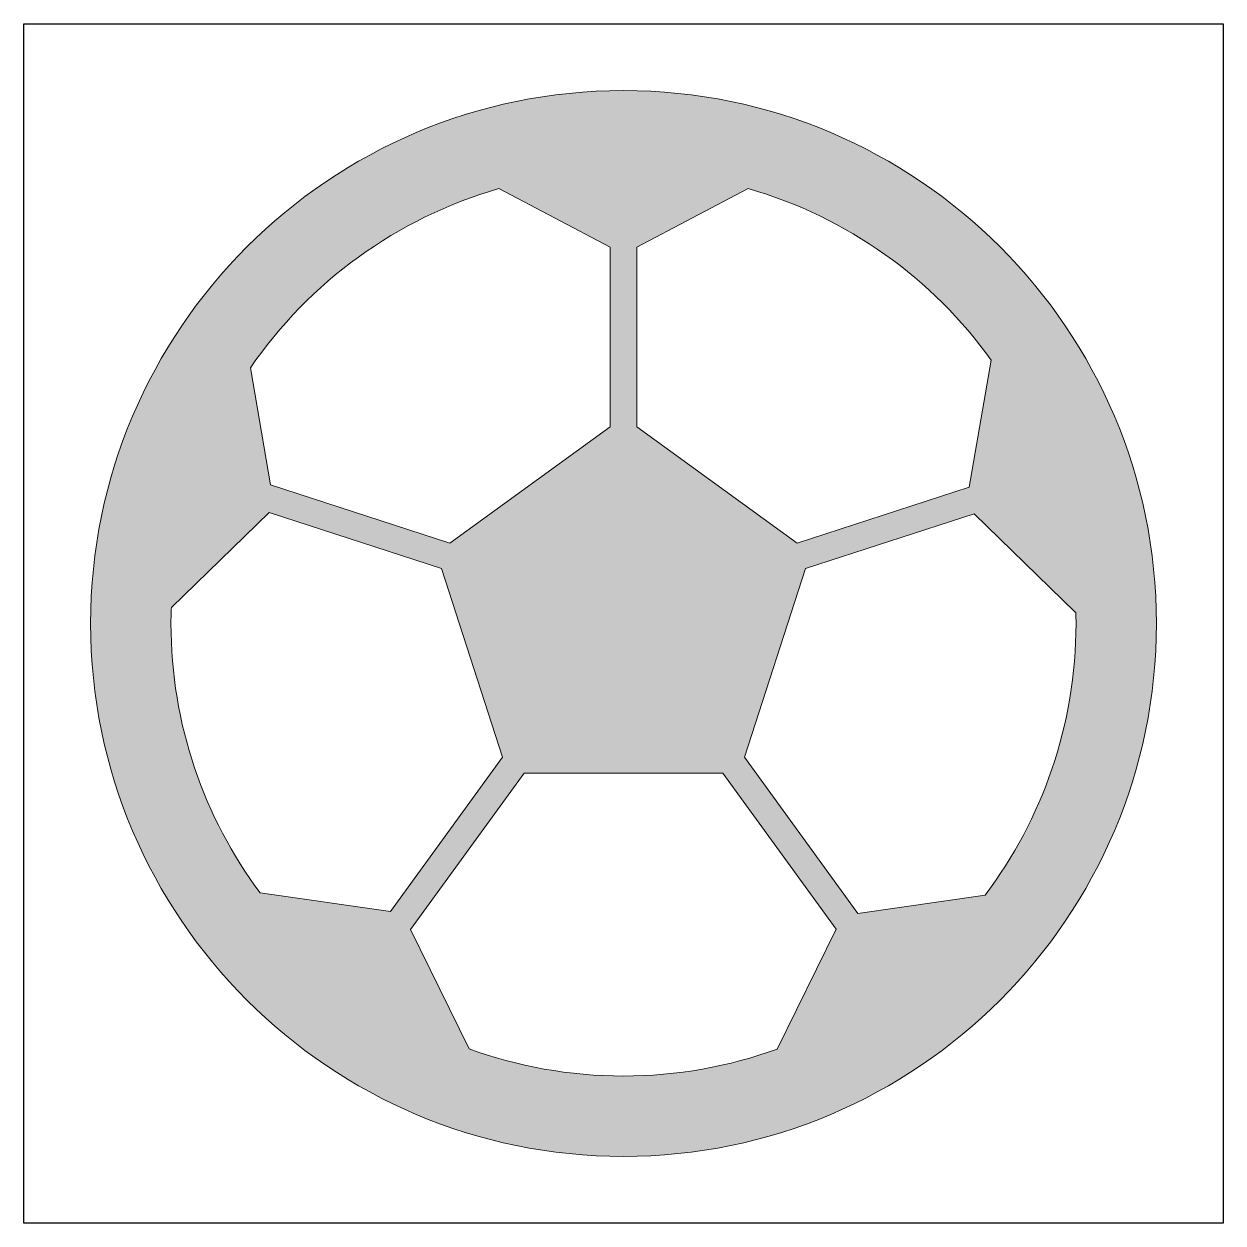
# Model space of a CAD drawing. Header units: inches. Extents: x 0 to 114, y 0 to 114.
import ezdxf

# ---------------------------------------------------------------- set-up
doc = ezdxf.new("R2010")
doc.units = ezdxf.units.IN
doc.header["$MEASUREMENT"] = 0
doc.layers.add('Image Background', color=7, linetype='Continuous')
doc.layers.add('Layer 1', color=7, linetype='Continuous')
picture_1 = doc.add_image_def('image1.png', size_in_pixel=(1350, 1350))

msp = doc.modelspace()

# ---------------------------------------------------------------- hatches: boundary and pattern name
at = {"layer": 'Layer 1', "true_color": 0x652d90}
h = msp.add_hatch(color=197, dxfattribs=at)
h.dxf.hatch_style = 2
edge = h.paths.add_edge_path()
edge.add_spline(control_points=[(57.15, 107.95), (29.14, 107.95), (6.35, 85.16), (6.35, 57.15), (6.35, 29.14), (29.14, 6.35), (57.15, 6.35), (85.16, 6.35), (107.95, 29.14), (107.95, 57.15), (107.95, 85.16), (85.16, 107.95), (57.15, 107.95)], knot_values=[0, 0, 0, 0, 1, 1, 1, 2, 2, 2, 3, 3, 3, 4, 4, 4, 4], degree=3, periodic=1)
edge = h.paths.add_edge_path()
edge.add_spline(control_points=[(58.43, 93.01), (58.43, 93.01), (69.03, 98.61), (69.03, 98.61), (78.48, 95.9), (86.61, 90.04), (92.21, 82.24), (92.21, 82.24), (90.11, 70.14), (90.11, 70.14), (90.11, 70.14), (73.7, 64.81), (73.7, 64.81), (73.7, 64.81), (58.43, 75.9), (58.43, 75.9), (58.43, 75.9), (58.43, 93.01), (58.43, 93.01)], knot_values=[0, 0, 0, 0, 1, 1, 1, 2, 2, 2, 3, 3, 3, 4, 4, 4, 5, 5, 5, 6, 6, 6, 6], degree=3, periodic=1)
edge = h.paths.add_edge_path()
edge.add_spline(control_points=[(45.27, 98.61), (45.27, 98.61), (55.87, 93.01), (55.87, 93.01), (55.87, 93.01), (55.87, 75.9), (55.87, 75.9), (55.87, 75.9), (40.6, 64.81), (40.6, 64.81), (40.6, 64.81), (23.51, 70.36), (23.51, 70.36), (23.51, 70.36), (21.58, 81.52), (21.58, 81.52), (27.19, 89.68), (35.53, 95.81), (45.27, 98.61)], knot_values=[0, 0, 0, 0, 1, 1, 1, 2, 2, 2, 3, 3, 3, 4, 4, 4, 5, 5, 5, 6, 6, 6, 6], degree=3, periodic=1)
edge = h.paths.add_edge_path()
edge.add_spline(control_points=[(22.51, 31.47), (17.17, 38.65), (14.01, 47.54), (14.01, 57.15), (14.01, 57.66), (14.03, 58.17), (14.05, 58.68), (14.05, 58.68), (23.36, 67.72), (23.36, 67.72), (23.36, 67.72), (39.79, 62.38), (39.79, 62.38), (39.79, 62.38), (45.63, 44.4), (45.63, 44.4), (45.63, 44.4), (34.94, 29.69), (34.94, 29.69), (34.94, 29.69), (22.51, 31.47), (22.51, 31.47)], knot_values=[0, 0, 0, 0, 1, 1, 1, 2, 2, 2, 3, 3, 3, 4, 4, 4, 5, 5, 5, 6, 6, 6, 7, 7, 7, 7], degree=3, periodic=1)
edge = h.paths.add_edge_path()
edge.add_spline(control_points=[(71.8, 16.58), (67.22, 14.92), (62.29, 14.01), (57.15, 14.01), (51.98, 14.01), (47.03, 14.93), (42.43, 16.6), (42.43, 16.6), (36.85, 27.97), (36.85, 27.97), (36.85, 27.97), (47.69, 42.89), (47.69, 42.89), (47.69, 42.89), (66.61, 42.89), (66.61, 42.89), (66.61, 42.89), (77.42, 28.01), (77.42, 28.01), (77.42, 28.01), (71.8, 16.58), (71.8, 16.58)], knot_values=[0, 0, 0, 0, 1, 1, 1, 2, 2, 2, 3, 3, 3, 4, 4, 4, 5, 5, 5, 6, 6, 6, 7, 7, 7, 7], degree=3, periodic=1)
edge = h.paths.add_edge_path()
edge.add_spline(control_points=[(91.63, 31.26), (91.63, 31.26), (79.48, 29.52), (79.48, 29.52), (79.48, 29.52), (68.67, 44.4), (68.67, 44.4), (68.67, 44.4), (74.51, 62.38), (74.51, 62.38), (74.51, 62.38), (90.57, 67.6), (90.57, 67.6), (90.57, 67.6), (100.22, 58.24), (100.22, 58.24), (100.23, 58.22), (100.25, 58.22), (100.26, 58.21), (100.27, 57.85), (100.29, 57.5), (100.29, 57.15), (100.29, 47.44), (97.06, 38.48), (91.63, 31.26)], knot_values=[0, 0, 0, 0, 1, 1, 1, 2, 2, 2, 3, 3, 3, 4, 4, 4, 5, 5, 5, 6, 6, 6, 7, 7, 7, 8, 8, 8, 8], degree=3, periodic=1)

# ---------------------------------------------------------------- linework, layer by layer
at = {"layer": 'Layer 1', "lineweight": 0}
for points, knots in [([(57.15, 107.95), (29.14, 107.95), (6.35, 85.16), (6.35, 57.15), (6.35, 29.14), (29.14, 6.35), (57.15, 6.35), (85.16, 6.35), (107.95, 29.14), (107.95, 57.15), (107.95, 85.16), (85.16, 107.95), (57.15, 107.95)], [0, 0, 0, 0, 1, 1, 1, 2, 2, 2, 3, 3, 3, 4, 4, 4, 4]), ([(45.27, 98.61), (45.27, 98.61), (55.87, 93.01), (55.87, 93.01), (55.87, 93.01), (55.87, 75.9), (55.87, 75.9), (55.87, 75.9), (40.6, 64.81), (40.6, 64.81), (40.6, 64.81), (23.51, 70.36), (23.51, 70.36), (23.51, 70.36), (21.58, 81.52), (21.58, 81.52), (27.19, 89.68), (35.53, 95.81), (45.27, 98.61)], [0, 0, 0, 0, 1, 1, 1, 2, 2, 2, 3, 3, 3, 4, 4, 4, 5, 5, 5, 6, 6, 6, 6]), ([(58.43, 93.01), (58.43, 93.01), (69.03, 98.61), (69.03, 98.61), (78.48, 95.9), (86.61, 90.04), (92.21, 82.24), (92.21, 82.24), (90.11, 70.14), (90.11, 70.14), (90.11, 70.14), (73.7, 64.81), (73.7, 64.81), (73.7, 64.81), (58.43, 75.9), (58.43, 75.9), (58.43, 75.9), (58.43, 93.01), (58.43, 93.01)], [0, 0, 0, 0, 1, 1, 1, 2, 2, 2, 3, 3, 3, 4, 4, 4, 5, 5, 5, 6, 6, 6, 6]), ([(22.51, 31.47), (17.17, 38.65), (14.01, 47.54), (14.01, 57.15), (14.01, 57.66), (14.03, 58.17), (14.05, 58.68), (14.05, 58.68), (23.36, 67.72), (23.36, 67.72), (23.36, 67.72), (39.79, 62.38), (39.79, 62.38), (39.79, 62.38), (45.63, 44.4), (45.63, 44.4), (45.63, 44.4), (34.94, 29.69), (34.94, 29.69), (34.94, 29.69), (22.51, 31.47), (22.51, 31.47)], [0, 0, 0, 0, 1, 1, 1, 2, 2, 2, 3, 3, 3, 4, 4, 4, 5, 5, 5, 6, 6, 6, 7, 7, 7, 7]), ([(91.63, 31.26), (91.63, 31.26), (79.48, 29.52), (79.48, 29.52), (79.48, 29.52), (68.67, 44.4), (68.67, 44.4), (68.67, 44.4), (74.51, 62.38), (74.51, 62.38), (74.51, 62.38), (90.57, 67.6), (90.57, 67.6), (90.57, 67.6), (100.22, 58.24), (100.22, 58.24), (100.23, 58.22), (100.25, 58.22), (100.26, 58.21), (100.27, 57.85), (100.29, 57.5), (100.29, 57.15), (100.29, 47.44), (97.06, 38.48), (91.63, 31.26)], [0, 0, 0, 0, 1, 1, 1, 2, 2, 2, 3, 3, 3, 4, 4, 4, 5, 5, 5, 6, 6, 6, 7, 7, 7, 8, 8, 8, 8]), ([(71.8, 16.58), (67.22, 14.92), (62.29, 14.01), (57.15, 14.01), (51.98, 14.01), (47.03, 14.93), (42.43, 16.6), (42.43, 16.6), (36.85, 27.97), (36.85, 27.97), (36.85, 27.97), (47.69, 42.89), (47.69, 42.89), (47.69, 42.89), (66.61, 42.89), (66.61, 42.89), (66.61, 42.89), (77.42, 28.01), (77.42, 28.01), (77.42, 28.01), (71.8, 16.58), (71.8, 16.58)], [0, 0, 0, 0, 1, 1, 1, 2, 2, 2, 3, 3, 3, 4, 4, 4, 5, 5, 5, 6, 6, 6, 7, 7, 7, 7])]:
    msp.add_open_spline(points, degree=3, knots=knots, dxfattribs=at)

# ---------------------------------------------------------------- pictures from other files: only their frames are drawn
at = {"layer": 'Image Background'}
image = msp.add_image(picture_1, insert=(0, 0), size_in_units=(114.3, 114.3), dxfattribs=at)

doc.saveas('drawing.dxf')
